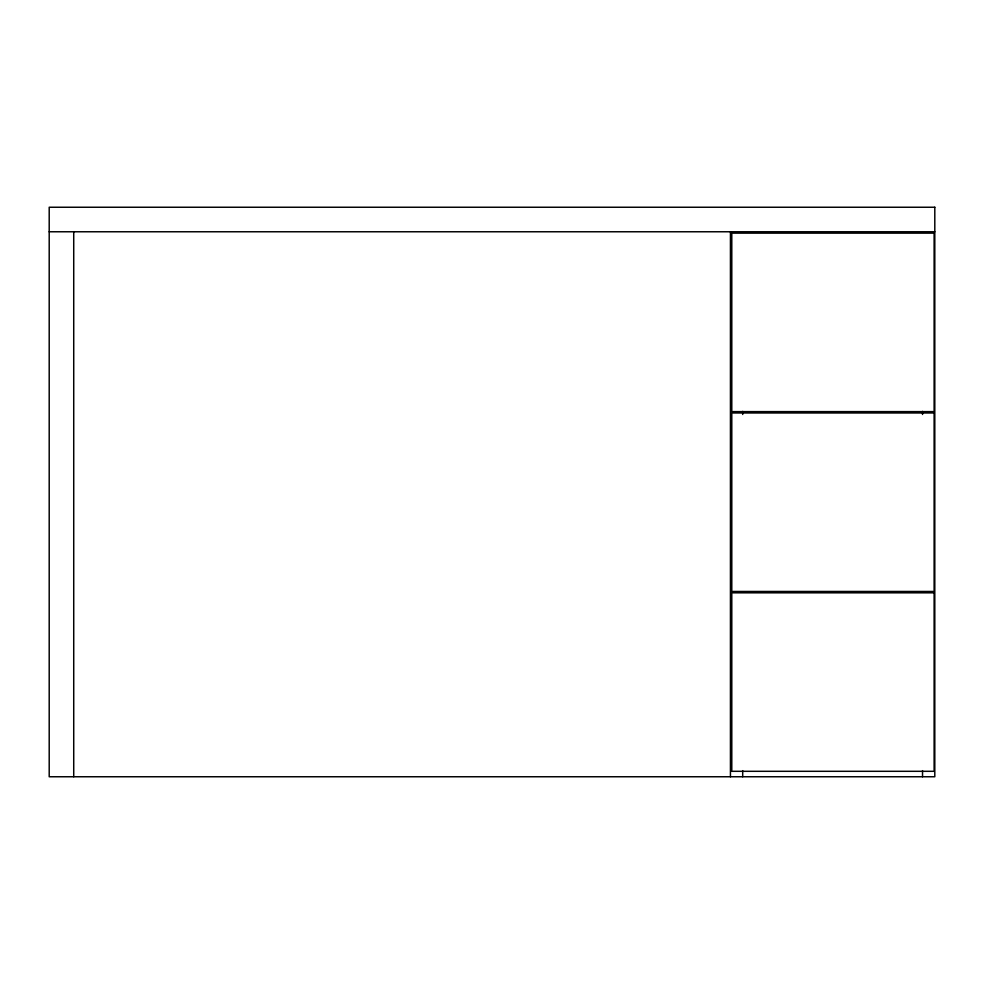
<?xml version="1.0" encoding="UTF-8"?>
<svg xmlns="http://www.w3.org/2000/svg" width="984" height="984" viewBox="0 0 984 984"><rect width="100%" height="100%" fill="white"/><g stroke="black" fill="none" stroke-linecap="round" stroke-linejoin="round"><path stroke-width="1.48" d="M49.2 231.769L934.8 231.769M922.537 411.386L922.537 414.461M922.537 770.62L922.537 776.757M742.699 411.386L742.699 414.461M742.699 770.62L742.699 776.757M730.436 231.769L730.436 776.757M73.726 231.769L73.726 776.757M934.8 207.243L49.2 207.243L49.2 776.757L934.8 776.757L934.8 207.243M934.124 233.134L731.788 233.134L731.788 411.619L934.124 411.619L934.124 233.134M934.124 412.972L731.788 412.972L731.788 591.458L934.124 591.458L934.124 412.972M934.124 592.823L731.788 592.823L731.788 771.308L934.124 771.308L934.124 592.823"/></g></svg>
